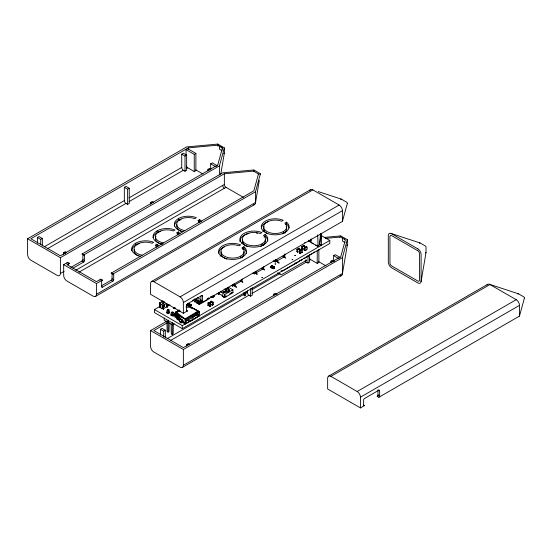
<?xml version="1.0" encoding="UTF-8"?>
<svg xmlns="http://www.w3.org/2000/svg" width="552" height="552" viewBox="0 0 552 552"><rect width="100%" height="100%" fill="white"/><g stroke="black" fill="none" stroke-linecap="round" stroke-linejoin="round"><path stroke-width="0.83" d="M306.981 247.103L304.897 248.303C303.303 253.189 308.589 249.387 306.981 247.103L306.008 246.82L304.255 247.938L304.262 250.332A5.189 2.995 0 0 1 304.897 249.801M194.311 298.908L201.659 303.151L201.659 302.323M174.998 307.429L174.998 308.119L173.811 307.436M207.959 305.277L207.973 302.889L208.608 302.517L210.698 303.724L210.705 306.125L210.043 306.491L207.959 305.277L208.601 304.911M298.025 251.843L296.873 251.595L296.893 249.214L298.97 248.014L299.77 249.221M303.234 248.883L302.33 249.235L301.661 248.835L301.675 246.447L303.759 245.247L304.559 246.454M164.227 317.883L164.206 320.257L172.403 324.873L174.253 323.769M159.804 302.579L159.997 307.471L162.164 308.747L163.15 307.519L163.972 304.98L166.49 303.524L166.393 307.098L163.109 308.768L163.537 309.755L163.972 304.98L162.164 304.876L159.97 303.614L159.866 307.63L159.804 302.579L162.516 301.565M191.075 307.968L188.598 305.801L199.465 311.652L199.134 316.027L192.172 320.25L185.582 323.403L183.367 322.071L182.809 320.312L183.009 322.775L185.155 324.038L192.158 320.257L198.754 315.751L198.823 311.48L187.438 305.118L186.328 305.767M169.181 322.672L169.029 331.517L168.098 332.118L167.118 331.545L166.939 321.064M173.369 323.465L173.19 333.925L172.258 334.519L171.286 333.953L171.106 323.465M245.709 291.994L245.654 295.216L244.722 295.81L243.749 295.237L243.708 292.822M321.361 233.351L321.278 238.119L320.705 237.608M209.27 298.694L208.628 298.322L207.828 298.666L208.47 299.039L209.27 298.694L208.642 297.949M172.403 324.873L172.486 322.513M272.633 267.616L270.998 266.63L272.308 265.864L273.937 266.816L272.633 267.616L270.998 266.63L272.308 265.864M162.226 300.598L162.102 303.048L163.15 303.655L163.247 301.164M195.035 315.558L192.317 317.497L192.172 320.25L187.376 320.346L185.368 321.209M308.706 240.21L310.907 241.479L311.004 239.816M167.359 312.446L167.304 312.701M171.631 314.695L171.748 314.647M320.505 233.806L319.656 244.446L318.104 246.578L308.513 241.065M299.577 248.441L299.563 248.448A5.189 2.995 0 0 1 297.645 249.559L297.556 249.67A5.189 2.995 60 0 1 297.562 251.898L296.873 251.595M304.531 246.606A5.189 2.995 60 0 0 304.414 245.737L304.331 245.695A5.189 2.995 0 0 1 302.434 246.792L302.344 246.903A5.189 2.995 60 0 1 302.351 249.131L302.31 246.82L301.675 246.447M210.381 302.496L210.553 301.392L211.195 301.026L213.272 302.227L213.286 304.614L212.644 305.008L213.286 304.614M178.862 318.055L179.773 319.691L177.344 318.607L177.033 316.717L174.542 315.509L174.301 314.019L182.332 319.884L182.036 322.913L181.912 320.167L174.301 314.019L175.84 311.811L178.061 310.99L179.165 309.913L178.268 310.783L178.399 311.514L174.922 313.26L174.542 315.509L176.557 317.041L176.999 319.284L178.862 320.408L178.462 318.207L179.386 318.131L181.912 320.167C182.733 326.708 176.599 318.856 181.67 322.623M310.907 241.479L311.162 238.912M301.426 250.429L301.558 249.497L302.192 249.87L302.206 252.257L300.095 253.471L299.35 252.609L299.467 250.705L301.523 249.58A5.189 2.995 60 0 0 301.406 250.325M306.215 247.662L306.346 246.73M305.304 242.625L304.6 242.618M320.981 233.462L319.656 244.446L321.492 245.329L321.492 233.33M180.587 310.962L180.518 311.535L178.268 310.783L178.399 311.514L177.565 311.114L174.922 313.26L185.472 319.284L185.582 323.403M213.272 302.227L212.644 302.599L212.603 304.932A5.189 2.995 -60 0 1 212.603 302.717L212.548 302.586A5.189 2.995 0 0 1 210.616 301.475L210.616 301.475M167.918 304.159L167.491 307.333L167.27 306.367L169.899 304.849M186.341 305.056L188.632 303.655L190.764 304.959L188.473 306.215L186.341 305.056L188.632 303.655L190.764 304.959M220.759 174.211L224.34 153.187M255.452 203.122L259.309 180.469M342.35 274.123L347.311 245.005M421.052 281.692L426.013 252.581M168.615 320.829L168.319 322.52L168.319 320.181M217.012 293.326L218.495 294.188L218.792 292.594L219.061 294.106L221.669 295.106L222.325 295.996L222.573 294.775L222.277 296.369L223.76 297.224L224.719 296.527M223.76 297.224L224.05 295.63L224.795 297.452L232.978 292.719L232.882 289.793L228.466 287.275M297.521 251.988L297.521 249.58L296.893 249.214M224.954 291.787L226.244 291.456L226.561 290.055L224.954 291.787L225.368 290.69L226.244 291.456L227.065 290.821L225.589 291.228L225.368 290.69M163.972 304.98L163.109 308.768L162.164 304.876L162.164 308.747M222.214 148.743L217.792 164.91L60.389 255.783L30.877 238.747L188.28 147.874L216.287 145.321A3.146 1.815 0 0 1 217.66 145.342L222.111 147.895M219.434 174.998L219.434 165.855L224.353 147.874L217.792 144.086L186.645 146.922L27.6 238.747L27.6 254.527A4.637 2.677 60 0 0 30.877 260.213L57.111 275.358A4.637 2.677 60 0 0 60.389 273.461L64.129 271.308M258.288 174.625L253.865 190.799L111.235 273.143A1.159 0.669 -60 0 1 112.056 273.619L112.056 278.774A1.159 0.669 -60 0 1 111.235 280.195L101.561 285.777M253.43 204.792A4.637 2.677 60 0 0 255.507 202.467L255.507 191.744L260.427 173.756L253.865 169.968L222.711 172.81L82.048 254.023A1.159 0.669 -60 0 1 82.869 254.493L82.869 259.654A1.159 0.669 -60 0 1 82.048 261.075L83.69 262.021A1.159 0.669 -60 0 0 84.511 260.599L84.511 255.438A1.159 0.669 -60 0 0 83.69 254.969L224.353 173.756L252.361 171.203A3.001 1.732 0 0 1 253.837 171.244M200.921 295.975L200.921 300.274A1.159 0.669 -60 0 1 200.1 301.696L201.742 302.641L342.406 221.435L347.325 203.446M340.025 275.731A4.637 2.677 60 0 0 342.406 273.461L342.406 257.68L347.325 239.692L340.763 235.904L324.217 237.415M377.996 389.781L377.996 394.935A1.159 0.669 -60 0 1 377.182 396.357L378.817 397.302L519.48 316.096L524.4 298.108M199.3 303.214L200.39 301.13L201.149 301.772L200.093 303.883L199.293 304.456L198.637 303.752L199.3 303.214L199.893 303.669L199.293 304.456M195.132 300.805L195.643 299.218L196.202 298.908L196.981 299.363L195.925 301.475L195.125 302.047L194.47 301.344L195.132 300.805L195.732 301.268L195.125 302.047M197.216 302.013L197.726 300.419L198.285 300.115L199.065 300.564L198.009 302.675L197.209 303.248L196.553 302.544L197.216 302.013L197.809 302.468L197.209 303.248M198.651 304.083L199.451 303.496L199.983 301.882L201.149 301.772L199.714 301.82M194.483 301.675L195.284 301.088L196.202 298.908M196.567 302.882L197.368 302.296L198.285 300.115M195.732 301.268L196.291 299.591L196.981 299.363M197.809 302.468L198.375 300.792L199.065 300.564M199.893 303.669L200.39 301.13L200.438 301.523M301.509 249.552L301.44 249.552A5.189 2.995 0 0 0 299.536 250.649L299.453 250.794A5.189 2.995 60 0 0 299.453 252.988L300.115 253.465L300.109 251.07L302.192 249.87M306.188 247.558A5.189 2.995 60 0 1 306.305 246.834L306.222 246.785A5.189 2.995 0 0 0 304.325 247.882L304.242 248.027A5.189 2.995 60 0 0 304.242 250.222L304.897 250.698L304.269 250.353L304.773 249.925M169.14 313.177L169.057 309.893L168.049 309.368L166.925 310.597L166.925 313.115M173.321 316.406L173.225 312.294L172.217 311.776L171.092 313.005L171.092 315.516M223.726 292.215L224.257 291.283L224.464 292.45L223.726 292.215L224.257 291.283M180.677 322.858L182.332 319.884M176.957 311.908L175.543 312.777L174.908 314.143L174.901 317.158L176.702 317.911M208.021 298.549L207.359 299.86L201.659 303.151M228.211 291.925L229.673 290.159L227.631 287.551L226.382 289.165L224.002 289.131M300.088 260.082L299.267 261.448L282.872 270.915L281.078 270.79M210.574 301.461L210.547 301.495A5.189 2.995 -60 0 0 210.45 302.068M342.523 237.836L342.475 240.989L345.028 242.604M228.39 291.911L229.673 290.159L226.817 292.284L223.408 292.401L220.696 291.208M299.474 250.746L300.109 251.07M304.262 247.979L304.897 248.303M270.915 266.478L272.881 267.616L273.074 268.714L274.385 267.955L274.385 267.127L271.86 265.664L270.549 266.423L270.549 267.258L273.074 268.714L270.549 266.423L273.074 267.879L274.385 267.127L271.86 265.664L271.86 266.499M179.386 318.131L179.793 321.616L179.386 318.131L178.503 318.138L174.301 314.019L185.072 318.89L197.954 311.231L199.465 311.652L197.533 312.046M211.747 296.976L212.161 297.493L214.293 296.265L214.293 295.313L212.078 296.217L212.161 297.493L210.512 296.541M299.612 248.379L297.521 249.58M304.4 245.612L302.31 246.82M210.043 306.491L210.712 306.008A5.189 2.995 -60 0 0 210.712 303.807L210.657 303.71A5.189 2.995 0 0 0 208.725 302.565L208.642 302.613A5.189 2.995 -60 0 1 208.773 303.641M300.005 252.671L299.474 253.099M299.543 248.462L299.626 248.503A5.189 2.995 60 0 1 299.743 249.373M299.522 253.051L299.536 253.037A5.189 2.995 0 0 1 300.109 252.568M218.495 294.188L219.461 293.485M192.4 300.474L193.041 300.847L193.842 300.274L193.2 299.888M311.645 253.803L304.186 258.605L303.365 258.191M313.039 252.83L314.433 251.864M174.239 308.223L173.369 307.637L174.922 308.499L173.701 307.795M193.648 300.06L193.041 300.847M176.557 317.041L177.033 316.717M192.317 317.497L197.195 314.385M224.34 297.183L226.258 295.982L224.05 296.486M208.021 305.304L208.939 305.07M190.75 304.863L188.473 306.215L186.355 304.952M185.472 319.284L198.823 311.48L197.533 311.942M186.058 155.574L186.058 149.62L187.701 148.674L195.898 153.408L195.898 170.616L194.256 171.562L187.701 167.78A2.318 1.339 60 0 1 186.328 166.131M37.439 243.287L37.439 237.491L39.075 236.546L42.359 238.436L42.359 246.013M124.338 187.321L125.973 186.376L129.258 188.267L129.258 203.412L127.615 204.357L125.973 203.412A2.318 1.339 60 0 1 124.338 200.569L124.338 187.321L127.615 189.212L129.258 188.267M181.725 154.187L183.361 153.242L186.645 155.133L186.645 170.278L185.003 171.23L183.361 170.278A2.318 1.339 60 0 1 181.725 167.442L181.725 154.187L185.003 156.078L186.645 155.133M37.439 237.491L40.717 239.382L42.359 238.436M186.058 149.62L194.256 154.353L195.898 153.408M44.215 246.834L124.338 200.569M128.947 197.913L181.725 167.442M47.32 248.828L125.973 203.412M129.099 201.604L183.361 170.278M186.348 168.553L187.701 167.78M210.65 163.82L212.292 162.874L217.212 165.71L215.57 166.656L210.65 163.82L210.65 168.981M63.673 254.32L63.673 252.637L65.308 251.691L66.619 252.45M150.572 204.15L150.572 202.467L152.207 201.521L153.525 202.273M207.959 171.016L207.959 169.333L209.594 168.388L210.905 169.147M27.6 238.747L60.389 257.68L219.434 165.855M255.507 202.467L96.462 294.285A4.637 2.677 60 0 1 93.184 296.183L66.951 281.037A4.637 2.677 60 0 1 63.673 275.358L63.673 264.636L67.696 262.31L69.338 263.256A1.159 0.669 -60 0 0 68.517 264.677M69.338 263.256L66.951 264.636L96.462 281.672L100.816 279.16L102.458 280.105A1.159 0.669 -60 0 0 101.637 281.527L101.637 286.681A1.159 0.669 -60 0 0 102.458 287.157L112.877 281.14A1.159 0.669 -60 0 0 113.698 279.719L113.698 274.565A1.159 0.669 -60 0 0 112.877 274.089L255.507 191.744M70.842 267.43L82.793 260.53M72.926 268.237L83.69 262.021M75.783 270.252L224.353 184.478L224.353 173.756M78.895 272.246L225.989 187.321L243.48 197.416M158.672 246.026A13.91 8.032 0 0 0 156.989 244.198L155.326 245.157A11.592 6.693 0 0 1 156.906 247.241M179.987 233.717A13.91 8.032 0 0 0 178.303 231.888L176.64 232.854A11.592 6.693 0 0 1 178.22 234.938M201.307 221.414A13.91 8.032 0 0 0 199.624 219.586L197.954 220.545A11.592 6.693 0 0 1 199.534 222.628M155.878 246.73L156.989 246.088L156.989 244.198M177.192 234.427L178.303 233.786L178.303 231.888M198.506 222.118L199.624 221.476L199.624 219.586M63.673 264.636L96.462 283.562L102.458 280.105M95.503 296.41L254.548 204.592M151.531 281.479L310.569 189.653M201.742 302.641A1.159 0.669 -60 0 0 202.563 301.219L202.563 296.065A1.159 0.669 -60 0 0 201.742 295.589L187.39 303.876A1.159 0.669 -60 0 0 186.569 305.297L186.569 310.459A1.159 0.669 -60 0 0 187.39 310.928L183.361 313.253L150.572 294.32L150.572 283.597A4.637 2.677 60 0 1 153.849 281.706L312.894 189.881L339.128 205.027A4.637 2.677 60 0 1 342.406 210.712L342.406 221.435M220.144 256.045L221.642 255.183M241.804 243.542L243.294 242.68M262.711 231.467L264.208 230.605M243.887 246.758A13.91 8.032 0 0 1 235.393 259.274A13.91 8.032 0 0 1 218.93 249.773A13.91 8.032 0 0 1 240.61 244.867L238.94 245.826A11.592 6.693 0 0 0 221.173 250.118A11.592 6.693 0 0 0 234.793 257.977A11.592 6.693 0 0 0 242.224 247.724L243.887 246.758L243.887 248.655A13.91 8.032 0 0 1 246.461 253.333M265.208 234.455L263.539 235.414A11.592 6.693 0 0 1 256.107 245.674A11.592 6.693 0 0 1 242.494 237.815A11.592 6.693 0 0 1 260.261 233.524L261.924 232.558A13.91 8.032 0 0 0 240.244 237.463A13.91 8.032 0 0 0 256.708 246.972A13.91 8.032 0 0 0 265.208 234.455L265.208 236.346A13.91 8.032 0 0 1 267.775 241.031M286.522 222.145L284.853 223.112A11.592 6.693 0 0 1 277.421 233.372A11.592 6.693 0 0 1 263.808 225.506A11.592 6.693 0 0 1 281.575 221.214L283.238 220.255A13.91 8.032 0 0 0 261.565 225.161A13.91 8.032 0 0 0 278.029 234.662A13.91 8.032 0 0 0 286.522 222.145L286.522 224.043A13.91 8.032 0 0 1 289.041 227.99M242.776 249.297L243.887 248.655M264.091 236.987L265.208 236.346M285.405 224.685L286.522 224.043M163.15 303.655L164.199 303.048L164.11 301.351M321.009 235.387L329.799 240.458L329.799 243.487L182.277 328.661L154.443 312.591L154.443 309.562L160.404 306.125M153.849 281.706L180.083 296.852L339.128 205.027M168.063 313.805L168.049 310.472L169.057 309.893M173.369 307.988L174.391 307.402M183.361 313.253L183.361 302.53L342.406 210.712M174.618 308.713L174.922 308.188M172.224 316.206L172.217 312.88L173.225 312.294M186.548 304.932L189.046 303.496L191.178 304.725L191.178 305.67L189.536 306.622M186.341 305.152L188.798 303.545M178.703 310.921L178.365 311.114L178.703 310.61M188.142 306.194L191.178 304.725L188.68 306.167M189.129 306.574L190.606 306.001M200.1 301.696L201.59 300.833M342.406 273.461L183.361 365.286A4.637 2.677 60 0 1 180.083 367.177L153.849 352.031A4.637 2.677 60 0 1 150.572 346.352L150.572 330.572L166.98 321.091M211.582 297.162L213.714 295.934M233.089 284.701L234.241 284.038L235.469 286.543L233.089 285.274L233.089 284.701L235.469 286.543L234.241 284.038M167.277 322.817L153.849 330.572L183.361 347.608L340.763 256.735L345.186 240.562A3.001 1.732 0 0 0 345.117 239.706L340.625 237.174A3.146 1.815 0 0 0 339.259 237.153M254.748 272.44L255.9 271.777L257.122 274.275L254.748 273.012L254.748 272.44L257.122 274.275L255.9 271.777M233.089 285.274L234.241 284.611M240.486 281.002L241.638 280.34L240.486 280.43L240.486 281.002L242.88 282.251L240.486 280.43M275.779 260.537L276.931 259.875L278.153 262.379L275.779 261.11L275.779 260.537L278.153 262.379L276.931 259.875M254.748 273.012L255.9 272.35M262.145 268.741L263.297 268.079L262.145 268.168L262.145 268.741L264.532 269.99L262.145 268.168M275.779 261.11L276.931 260.447M283.176 256.839L284.328 256.176L283.176 256.266L283.176 256.839L285.563 258.088L283.176 256.266M231.191 285.349L232.599 286.164L242.135 280.657L242.135 278.988M252.85 273.088L254.251 273.902L263.787 268.396L263.787 266.726M273.178 260.785L275.282 262L284.818 256.494L284.818 253.989M160.411 335.112L160.411 329.309L162.046 328.364L165.324 330.262L165.324 337.831M272.143 265.767L273.364 267.209M302.31 249.221L301.661 248.835M270.991 267.513L273.074 268.714M160.411 329.309L163.689 331.207L165.324 330.262M272.633 268.458L273.944 267.699M186.093 319.96L197.354 313.46L195.967 312.68M186.086 321.14L197.354 314.633M154.443 309.562L182.277 325.632L329.799 240.458M300.909 260.503L302.551 259.557M167.18 338.652L247.31 292.394L247.31 290.738M251.919 289.731L280.168 273.426M170.292 340.646L248.945 295.237L250.587 296.183L252.223 295.237L252.223 287.661M252.071 293.429L306.332 262.103L307.975 263.049L309.61 262.103L309.61 254.527M309.32 260.378L310.666 259.599L317.227 263.387L318.87 262.442L318.87 249.532M333.622 255.638L335.264 254.693L340.184 257.536L338.542 258.481L333.622 255.638L333.622 261.662M186.645 346.138L186.645 344.462L188.28 343.51L189.591 344.269M273.544 295.969L273.544 294.285L275.179 293.34L277.145 294.478M330.924 262.842L330.924 261.158L332.566 260.213L334.533 261.344M150.572 330.572L183.361 349.499L342.406 257.68M182.401 367.404L341.447 275.586M328.606 376.14L487.651 284.315M378.817 397.302A1.159 0.669 -60 0 0 379.638 395.881L379.638 390.726A1.159 0.669 -60 0 0 378.817 390.25L364.465 398.537A1.159 0.669 -60 0 0 363.644 399.958L363.644 405.12A1.159 0.669 -60 0 0 364.465 405.589L360.442 407.914L327.647 388.981L327.647 378.258A4.637 2.677 60 0 1 330.924 376.367L489.969 284.542L516.203 299.688A4.637 2.677 60 0 1 519.48 305.373L519.48 316.096M330.924 376.367L357.158 391.513L516.203 299.688M360.442 407.914L360.442 397.192L519.48 305.373M377.182 396.357L378.665 395.501M220.4 291.891L224.774 294.451L232.882 289.793M207.973 302.889L210.057 304.09L210.698 303.724M272.633 267.554L273.937 266.816L272.308 265.912M185.196 321.561L187.376 320.346M230.55 293.471L232.523 292.408L232.978 292.719M229.77 293.85L232.523 292.408M209.284 298.322L208.028 298.239M219.579 146.004L219.53 149.212L222.221 150.875M164.227 305.801L164.123 306.25L163.937 305.801L164.358 305.829M305.842 249.345L306.926 249.532L306.353 249.131M190.44 305.911L191.178 305.67M297.514 251.981L297.645 251.947A5.189 2.995 0 0 0 298.163 251.746M302.406 249.187L302.434 249.18A5.189 2.995 0 0 0 302.951 248.98M190.93 304.773L191.178 304.725M197.098 311.894L199.465 311.652M325.252 238.416L339.259 237.139M213.879 295.175L214.293 295.313M167.27 306.367L166.311 306.332L166.393 307.098M274.109 266.961L274.385 267.127M185.962 306.995L188.418 307.464M253.83 171.265L258.226 173.839M214.293 296.265L213.555 295.934M177.268 314.902L179.621 315.661L175.543 312.777M318.235 191.585L341.302 199.106M518.376 293.767L489.369 284.266M390.995 233.42L420.003 242.921M225.589 291.228L226.244 291.456M210.643 306.063L210.629 306.049A5.189 2.995 0 0 0 208.725 304.952M273.861 267.748L274.385 267.955M270.549 267.258L271.073 267.465M212.644 302.599L210.553 301.392M211.858 304.738L212.548 304.966A5.189 2.995 0 0 1 212.002 304.766M189.626 306.864L192.51 308.251L189.709 306.843M199.983 301.882L200.652 302.206M196.988 314.882L198.754 315.751M295.168 262.924L295.989 263.338M177.413 318.711L179.648 319.863L179.635 317.338M177.668 311.473L178.054 311.68M194.47 301.344L195.111 301.689M196.553 302.544L197.195 302.889M198.637 303.752L199.279 304.097M302.206 252.257L301.565 251.898L302.151 252.305M195.643 299.218L196.291 299.591M197.726 300.419L198.375 300.792M220.579 146.521L221.076 146.804M221.566 147.087L222.221 147.467M344.207 238.719L344.696 239.002M207.959 169.333L209.27 170.092M195.753 169.857L203.039 174.066M319.277 244.053L321.492 245.329M330.924 261.158L332.235 261.91M318.718 261.683L326.011 265.892M305.953 259.813L306.65 260.22L281.23 274.889L277.608 272.798M283.417 255.686L284.818 256.494M150.572 202.467L151.883 203.226M273.544 294.285L274.855 295.044M378.548 390.091L379.638 390.726M377.996 394.935L379.638 395.881M201.466 295.43L202.563 296.065M200.921 300.274L202.563 301.219M363.375 404.961L364.465 405.589M186.293 310.3L187.39 310.928M82.048 254.023L84.511 255.438M111.235 273.143L113.698 274.565M82.869 259.654L84.511 260.599M162.874 307.36L163.254 309.051M112.056 278.774L113.698 279.719M63.673 252.637L65.64 253.775M111.235 280.195L112.877 281.14M101.368 286.522L102.458 287.157M186.645 344.462L187.956 345.214M197.25 297.604L200.921 299.722M197.927 300.633L198.568 301.006M195.843 299.425L196.484 299.798M187.438 305.118L197.954 311.231M179.083 318.49L181.912 320.167M195.284 301.088L195.925 301.475M197.368 302.296L198.009 302.675M199.451 303.496L200.093 303.883M209.891 305.484L210.685 306.139M226.382 289.165L228.887 290.766L227.631 287.551M171.417 312.246L172.217 312.88M167.256 309.844L168.049 310.472M197.837 314.93L199.134 316.027M188.598 305.801L191.199 308.016M174.618 308.361L174.218 307.857M222.504 147.66L222.711 149.288M178.061 310.99L178.399 311.514L177.923 311.004L175.84 311.811L185.072 318.89L185.155 324.038M164.02 306.167L163.937 305.801L164.179 306.215M224.008 291.573L224.464 292.45M317.717 244.978L318.104 246.578L317.676 234.855M208.608 302.517L208.718 303.207M196.892 312.17L197.092 313.646M224.774 294.451L224.795 297.452M244.715 292.36L244.722 295.81M172.238 324.183L172.258 334.519M168.077 321.781L168.098 332.118M210.057 304.09L210.057 306.484M347.325 239.692L347.325 244.874A0.925 0.538 60 0 1 346.67 245.254M340.763 235.904L340.763 236.553M317.227 250.477L317.227 263.387M307.975 255.479L307.975 263.049M285.018 232.482L285.018 233.192M283.376 231.536L283.376 233.427M275.282 259.495L275.282 262M263.704 244.784L263.704 245.495M262.062 243.839L262.062 245.737M254.251 272.233L254.251 273.902M250.587 288.606L250.587 296.183M242.39 257.094L242.39 257.805M242.224 247.724L242.224 248.987M240.748 256.149L240.748 258.039A11.592 6.693 0 0 0 243.805 251.698M232.599 284.494L232.599 286.164M224.353 147.874L224.353 153.049A0.925 0.538 60 0 1 223.698 153.428M217.792 144.086L217.792 145.059M217.792 145.383L217.792 146.025M194.256 154.353L194.256 171.562M188.28 147.874L188.28 149.53M185.003 156.078L185.003 171.23M183.361 349.499L183.361 365.286M182.277 325.632L182.277 328.661M180.083 219.503L180.083 220.213M178.441 218.557L178.441 220.455M163.689 331.207L163.689 337.093M158.769 231.812L158.769 232.523M157.127 230.867L157.127 232.758M137.455 244.115L137.455 244.826M135.813 243.17L135.813 245.06M127.615 189.212L127.615 204.357M96.462 283.562L96.462 294.285M60.389 257.68L60.389 273.461M40.717 239.382L40.717 244.432M142.133 255.231A11.592 6.693 0 0 1 135.192 245.964A11.592 6.693 0 0 1 152.041 243.266L153.711 242.3A13.91 8.032 0 0 0 133.529 244.909A13.91 8.032 0 0 0 140.125 256.225M138.221 255.88A11.592 6.693 0 0 1 134.302 249.373M163.447 242.921A11.592 6.693 0 0 1 156.506 233.655A11.592 6.693 0 0 1 173.362 230.957L175.025 229.998A13.91 8.032 0 0 0 154.519 232.958A13.91 8.032 0 0 0 162.743 244.198M161.343 244.288A11.592 6.693 0 0 1 155.919 236.408M224.353 188.267A2.318 1.339 60 0 1 222.711 185.424M225.989 187.321A2.318 1.339 60 0 1 224.353 184.478M66.909 263.449A1.159 0.669 -60 0 1 67.696 262.31M100.029 280.299A1.159 0.669 -60 0 1 100.816 279.16M258.246 173.832A3.146 1.815 0 0 1 258.267 174.625M260.427 173.88A0.925 0.538 60 0 1 259.771 174.26M254.058 170.74A0.925 0.538 60 0 1 253.865 170.092M174.37 226.134A13.91 8.032 0 0 1 181.132 219.241M199.624 221.476A13.91 8.032 0 0 1 200.259 222.042M182.753 231.612A13.91 8.032 0 0 1 176.164 220.296A13.91 8.032 0 0 1 196.339 217.688L194.677 218.654A11.592 6.693 0 0 0 177.82 221.352A11.592 6.693 0 0 0 184.761 230.619M153.125 237.608A13.91 8.032 0 0 1 160.867 231.219M178.303 233.786A13.91 8.032 0 0 1 178.945 234.352M131.742 250.746A13.91 8.032 0 0 1 139.552 243.522M156.989 246.088A13.91 8.032 0 0 1 157.63 246.654M181.712 231.647A11.592 6.693 0 0 1 176.937 224.761M222.145 147.888A3.001 1.732 0 0 1 222.18 148.736M306.332 262.103A2.318 1.339 60 0 1 305.173 260.882M310.666 259.599A2.318 1.339 60 0 1 309.396 258.163M248.945 295.237A2.318 1.339 60 0 1 247.31 292.394M173.08 314.185A1.387 0.8 0 0 1 173.383 315.364A1.387 0.8 0 0 1 171.327 315.42A1.387 0.8 0 0 1 171.43 314.233M168.677 311.707A1.387 0.8 0 0 1 169.374 312.825A1.387 0.8 0 0 1 167.373 313.115A1.387 0.8 0 0 1 167.07 311.942M317.089 245.688A1.18 0.683 0 0 1 315.889 244.826M313.288 243.239A1.18 0.683 0 0 1 311.687 242.638M167.56 306.201A1.276 0.738 0 0 1 166.607 306.091M163.633 308.561A1.276 0.738 0 0 1 162.026 308.23M226.927 259.157A11.592 6.693 0 0 1 221.2 251.933M218.64 253.306A13.91 8.032 0 0 1 224.422 246.785M265.319 239.975A11.592 6.693 0 0 1 260.434 246.516M247.296 246.516A11.592 6.693 0 0 1 242.514 239.63M240.03 241.831A13.91 8.032 0 0 1 248.89 233.503M256.349 233.096A13.91 8.032 0 0 1 257.577 233.261M180.083 296.852A4.637 2.677 60 0 1 183.361 302.53M309.741 190.806A4.637 2.677 60 0 1 312.894 189.881M340.763 199.541A0.925 0.538 60 0 1 341.419 199.162L346.67 202.191A0.925 0.538 60 0 1 347.325 203.322M261.344 227.866A13.91 8.032 0 0 1 268.03 221.807M286.15 226.527A11.592 6.693 0 0 1 282.61 233.834M267.755 233.834A11.592 6.693 0 0 1 264.132 226.665M357.158 391.513A4.637 2.677 60 0 1 360.442 397.192M486.919 285.177A4.637 2.677 60 0 1 489.969 284.542M517.845 294.202A0.925 0.538 60 0 1 518.5 293.823L523.744 296.852A0.925 0.538 60 0 1 524.4 297.99M425.371 252.823A0.925 0.538 60 0 0 426.027 252.45L426.027 247.144A0.925 0.538 60 0 0 425.371 246.013L420.12 242.983A0.925 0.538 60 0 0 419.465 243.356M212.982 296.921L213.686 296.942L212.982 296.921M235.911 287.005L236.615 287.026L235.911 287.005M270.48 266.637L271.184 266.664L270.494 266.602M273.757 268.534L274.461 268.555L273.771 268.493M275.062 263.994L275.765 264.015L275.062 263.973M278.574 262.897L279.277 262.918L278.587 262.855M292.105 259.654L292.815 259.675L292.118 259.612M294.816 255.445L295.52 255.466L294.816 255.445M262.621 277.587L261.91 277.594L262.621 277.587M417.823 248.848L391.589 233.703A4.637 2.677 60 0 0 388.311 235.594L388.311 262.103A4.637 2.677 60 0 0 391.589 267.782L417.823 282.928A4.637 2.677 60 0 0 421.107 281.037L421.107 254.527A4.637 2.677 60 0 0 417.823 248.848M417.823 250.746L391.589 235.594A2.318 1.339 60 0 0 389.953 236.546L389.953 263.049A2.318 1.339 60 0 0 391.589 265.892L417.823 281.037A2.318 1.339 60 0 0 419.465 280.092L419.465 253.582A2.318 1.339 60 0 0 417.823 250.746"/></g></svg>
